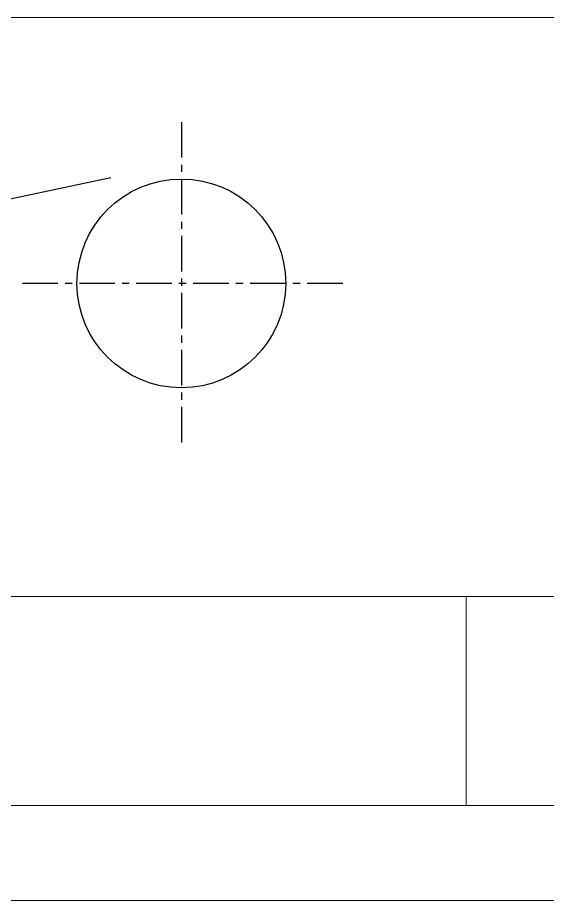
# Model space of a CAD drawing. Header units: millimetres. Extents: x 1755271 to 1764314, y -179109 to -173084.
# Drawn here: x 1757384.7 to 1757440.5, y -177515.2 to -177422.2 of the extents above; entities that cross this region are included whole.
import ezdxf

# ---------------------------------------------------------------- set-up
doc = ezdxf.new("R2010")
doc.units = ezdxf.units.MM
doc.header["$LTSCALE"] = 3
doc.linetypes.add('CENTER', pattern=[2, 1.25, -0.25, 0.25, -0.25])
doc.layers.add('01', color=7, linetype='Continuous')

# ---------------------------------------------------------------- blocks, each defined once
blk = doc.blocks.new('tc02')
at = {"color": 4}
blk.add_line((-18656.19, 32781.117), (-18548.73, 32781.117), dxfattribs=at)

msp = doc.modelspace()

# ---------------------------------------------------------------- linework, layer by layer
at = {"layer": '01', "color": 7, "lineweight": 18}
for p, q in [((1757241.924, -177422.181), (1757621.924, -177422.181)), ((1757241.924, -177483.181), (1757891.924, -177483.181)), ((1757431.924, -177483.181), (1757431.924, -177505.181)), ((1757891.924, -177505.181), (1757241.924, -177505.181)), ((1757621.924, -177515.181), (1757241.924, -177515.181))]:
    msp.add_line(p, q, dxfattribs=at)
at = {"layer": '01', "color": 7, "linetype": 'CENTER'}
for p, q in [((1757401.924, -177433.181), (1757401.924, -177467.181)), ((1757418.924, -177450.181), (1757384.924, -177450.181))]:
    msp.add_line(p, q, dxfattribs=at)
at = {"layer": '01', "color": 7}
msp.add_circle((1757401.924, -177450.181), 11, dxfattribs=at)

# ---------------------------------------------------------------- block references
at = {"xscale": -1, "rotation": 191.9761324442034}
msp.add_blockref('tc02', (1768737.265, -141522.486), dxfattribs=at)

doc.saveas('drawing.dxf')
